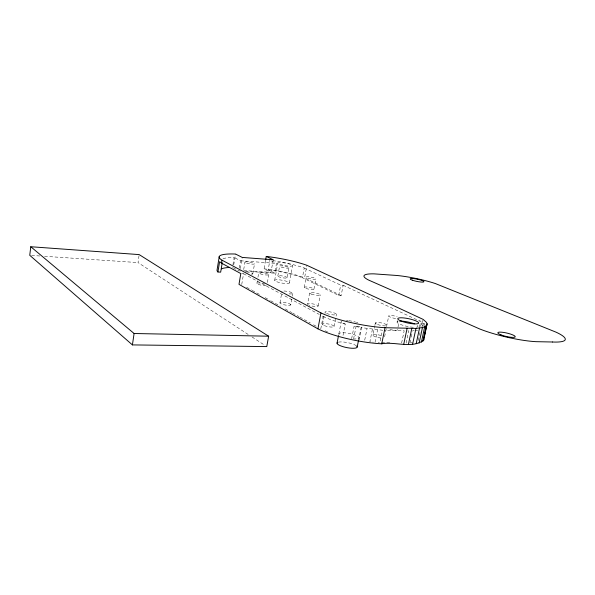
<?xml version="1.0" encoding="UTF-8"?>
<svg xmlns="http://www.w3.org/2000/svg" width="595" height="595" viewBox="0 0 595 595"><rect width="100%" height="100%" fill="white"/><g stroke="black" fill="none" stroke-linecap="round" stroke-linejoin="round"><path stroke-width="0.45" stroke-dasharray="2.98 2.23" d="M248.16 334.442L138.018 262.588L139.052 255.486M232.942 264.701L234.147 257.494L233.679 257.479A37.225 6.627 9.9 0 0 222.21 259.331M233.731 264.916L235.553 254.043M239.294 268.07L240.521 260.774L234.147 257.494M240.358 268.561L242.239 257.427M243.705 269.542L244.954 262.216M241.734 284.507L243.563 273.737L241.726 273.626M252.808 273.767L254.541 263.719M256.891 283.391L257.352 280.751M257.962 277.24L258.721 272.845M273.202 259.77L270.978 272.339L264.083 268.843L265.638 259.978M271.536 260.997L276.511 263.414L274.771 273.187L268.181 269.855L269.877 260.193M267.4 282.491L268.791 274.6M274.674 280.334L277.753 263.005M277.858 275.954L279.62 266.054M279.955 302.81L282 291.446M287.184 277.805A4.775 0.885 10.2 0 0 280.684 275.738A4.775 0.885 10.2 0 0 279.687 277.106A4.775 0.885 10.2 0 0 287.184 277.805L288.969 267.906A4.782 0.833 10.2 0 0 282.447 265.883A4.782 0.833 10.2 0 0 281.465 267.162A4.782 0.833 10.2 0 0 288.969 267.906M289.415 282.952L292.554 265.653M290.769 304.878A5.511 1.175 10.2 0 0 283.041 302.372A5.511 1.175 10.2 0 0 282.275 304.305A5.511 1.175 10.2 0 0 290.769 304.878L292.212 297.017M292.368 296.146L292.844 293.521M304.216 268.003L340.697 285.117L343.144 285.265L341.143 295.551L338.696 295.425L302.424 277.724L304.216 268.003L301.896 267.2A37.098 6.53 10.2 0 0 273.291 260.677M341.143 295.551L304.588 277.783L306.894 265.303M304.246 287.445L306.142 277.203M309.631 293.008L307.548 304.149A5.4 1.131 10.6 0 1 314.086 304.164A5.4 1.131 10.6 0 1 317.529 306.447A5.4 1.131 10.6 0 1 309.214 305.25M313.959 289.058L315.878 278.824M318.161 305.971L320.266 294.852M320.779 328.849L323.137 316.495L319.887 314.755M322.52 324.305L324.498 313.944M338.696 295.425L340.697 285.117M334.085 326.372L336.42 314.309M338.845 333.936L341.277 321.501A10.316 2.283 11.2 0 0 344.222 323.71L345.241 324.082L342.779 336.614M351.615 338.733L354.107 326.179A10.316 2.283 11.2 0 0 361.232 325.844M353.556 339.15L356.055 326.596L354.107 326.179M358.54 340.236L361.529 325.301M359.06 340.199L361.574 327.652L382.377 330.21L379.818 342.668L378.212 342.564M364.705 340.199L367.055 328.552M372.411 329.288L369.867 341.813L373.296 342.162M380.778 338.005A5.943 1.361 11.7 0 1 372.901 334.963L374.671 326.298M374.85 325.435L375.378 322.84M375.014 342.341L377.565 329.846M386.542 326.633L388.743 315.96M384.601 336.763L386.564 327.228M397.073 322.178L397.423 320.519M398.003 327.131L399.305 320.906M401.595 343.032L404.169 330.79L384.191 330.255M406.11 343.114L408.691 330.909L405.983 330.842M409.962 342.973L411.071 337.767M411.257 336.896L412.365 331.69M422.822 326.134L423.395 323.457L419.817 321.107L420.174 319.463M419.289 327.525L420.248 323.063L423.395 323.457M420.583 326.462L421.156 323.769L420.248 323.063M418.27 340.474L420.286 331.065M422.413 322.691L422.941 320.214M421.974 326.923L422.361 325.115L421.156 323.769M423.967 326.179L424.726 322.661M415.86 330.522L417.668 330.195M410.795 342.884L412.447 342.705M412.551 330.82L414.202 330.671M232.02 267.4L232.489 267.408M381.633 342.705L391.614 342.869M31.602 255.434L39.932 255.991M44.558 256.304L138.018 262.588M243.705 270.517L270.978 272.339M240.67 270.933L238.826 270.807L233.285 267.832M245.281 271.238L274.771 273.187M240.521 260.774L276.511 263.414M268.181 269.855L271.588 270.331A37.009 6.932 10.1 0 1 300.111 276.898L302.424 277.724M356.055 326.596L361.574 327.652M323.137 316.495L326.692 318.057A46.544 9.892 11.3 0 0 345.241 324.082M343.144 285.265L419.817 321.107M243.563 273.737L319.076 314.316M246.568 287.221L251.41 289.936M252.213 290.39L261.086 295.365M265.125 297.634L269.959 300.349M270.77 300.795L280.446 306.224M285.288 308.939L291.743 312.561M292.547 313.015L299.002 316.629M299.806 317.083L310.293 322.966M313.52 324.773L316.748 326.588M252.042 336.978L264.448 345.07M264.083 268.843A39.925 7.475 10.1 0 1 304.588 277.783M339.172 334.635A10.286 2.425 11.3 0 1 345.524 332.888A10.286 2.425 11.3 0 1 358.093 336.525A10.286 2.425 11.3 0 1 354.07 338.942M338.443 342.162A10.264 2.521 11.3 0 1 348.425 342.794A10.264 2.521 11.3 0 1 356.822 346.223M327.518 331.757A46.41 10.487 11.3 0 1 325.086 330.783M397.289 329.444A5.66 1.235 11.8 0 1 394.545 330.299A5.66 1.235 11.8 0 1 387.851 328.723M372.901 334.963A5.943 1.361 11.7 0 1 382.295 335.93M308.336 304.863A5.4 1.131 10.6 0 1 307.771 304.484M246.516 271.908A4.864 0.907 9.8 0 1 252.332 273.35A4.864 0.907 9.8 0 1 250.681 274.243M266.218 285.511A5.095 1.004 9.9 0 1 259.316 284.7A5.095 1.004 9.9 0 1 257.613 283.012A5.095 1.004 9.9 0 1 264.515 283.83M346.35 320.46A10.316 2.283 11.2 0 1 347.934 320.586M348.767 320.683A10.316 2.283 11.2 0 1 355.594 322.103M356.375 322.341A10.316 2.283 11.2 0 1 357.826 322.84M283.934 291.014A5.526 1.108 10.3 0 1 292.614 293.052A5.526 1.108 10.3 0 1 286.954 293.528M395.615 318.518A5.675 1.16 11.8 0 1 388.803 315.826A5.675 1.16 11.8 0 1 397.185 316.666M417.378 325.435A10.665 2.224 12 0 1 415.384 327.272M413.317 327.25A10.665 2.224 12 0 1 400.561 324.476A10.665 2.224 12 0 1 398.211 321.263M324.297 325.606A5.883 1.346 10.9 0 0 333.914 326.7A5.883 1.346 10.9 0 0 326.692 323.739A5.883 1.346 10.9 0 0 324.297 325.606M305.927 288.419A4.946 0.952 10.6 0 0 313.885 289.296A4.946 0.952 10.6 0 0 307.511 287.058A4.946 0.952 10.6 0 0 305.927 288.419M326.618 313.468A5.898 1.272 10.9 0 0 336.257 314.614A5.898 1.272 10.9 0 0 328.998 311.735A5.898 1.272 10.9 0 0 326.618 313.468M377.528 324.491A5.957 1.279 11.6 0 0 386.921 325.495A5.957 1.279 11.6 0 0 378.985 322.535A5.957 1.279 11.6 0 0 377.528 324.491M311.349 294.086A5.415 1.064 10.6 0 0 320.14 295.113A5.415 1.064 10.6 0 0 313.357 292.614A5.415 1.064 10.6 0 0 311.349 294.086M307.831 278.133A4.961 0.892 10.6 0 0 315.804 279.055A4.961 0.892 10.6 0 0 309.4 276.868A4.961 0.892 10.6 0 0 307.831 278.133M246.59 263.102A4.872 0.855 9.8 0 0 254.459 263.935A4.872 0.855 9.8 0 0 248.189 261.889A4.872 0.855 9.8 0 0 246.59 263.102M260.141 273.782A5.11 0.945 10 0 0 268.598 274.816A5.11 0.945 10 0 0 262.529 272.592A5.11 0.945 10 0 0 260.141 273.782M279.858 264.321A7.519 1.287 10.3 0 0 292.279 265.943A7.519 1.287 10.3 0 0 283.309 262.752A7.519 1.287 10.3 0 0 279.858 264.321M276.757 281.747A7.49 1.428 10.2 0 0 289.14 283.279A7.49 1.428 10.2 0 0 280.238 279.94A7.49 1.428 10.2 0 0 276.757 281.747"/><path stroke-width="0.89" d="M222.233 262.7L220.671 272.153L217.919 271.975L219.614 261.636L221.511 263.139L240.811 273.566L238.982 284.358L317.923 328.849A49.928 11.283 11.3 0 0 381.722 343.798C394.708 341.299 412.35 349.005 423.714 340.124L427.076 323.673L426.429 322.334L423.119 319.389L306.894 265.303A40.044 6.924 10.2 0 0 266.255 256.43L265.638 259.978M423.714 340.124L423.804 338.815M30.776 246.732L29.75 255.307L132.417 344.907L266.776 346.588L268.635 336.205L139.178 254.601L30.776 246.732L134.091 333.505L268.635 336.205M132.417 344.907L134.091 333.505M219.258 256.557L217.108 269.691A40.096 7.594 9.9 0 0 217.458 271.469L217.919 271.975M221.511 263.139L221.995 260.164A40.215 7.028 10 0 1 235.553 254.043L242.239 257.427L273.202 259.77L266.255 256.43M317.923 328.849L320.95 312.925L221.995 260.164M337.045 343.181L338.518 335.617M357.193 346.952L358.54 340.236M381.722 343.798L385.039 327.719L415.964 328.403L422.457 327.57L424.689 326.856L427.002 324.885M403.76 344.148L407.099 328.351M408.453 344.222L411.799 328.485M412.625 344.066L415.964 328.403M416.195 343.679L419.535 328.09M419.125 343.077L422.457 327.57M421.364 342.274L424.689 326.856M422.904 341.285L426.206 325.956M423.997 337.923L427.076 323.673M385.039 327.719A50.114 10.457 11.3 0 1 320.95 312.925M356.822 346.223A10.264 2.521 11.3 0 1 347.123 347.666A10.264 2.521 11.3 0 1 337.41 342.586M221.481 268.888A37.135 7.036 9.9 0 1 229.224 267.482M400.376 321.077A10.665 2.224 12 0 1 414.365 323.858M552.614 342.006L535.991 341.671A44.008 8.218 13.1 0 1 479.458 328.864L368.907 280.2A35.395 5.905 11.5 0 1 374.054 273.864L397.058 275.492A35.157 5.771 11.7 0 1 435.406 283.57L555.931 332.122A41.3 7.564 13.2 0 1 552.614 342.006M412.305 280.171A7.036 1.123 11.7 0 0 423.781 281.926A7.036 1.123 11.7 0 0 415.176 278.817A7.036 1.123 11.7 0 0 412.305 280.171M500.975 334.881A8.962 1.733 13.1 0 0 515.136 336.971A8.962 1.733 13.1 0 0 503.437 332.404A8.962 1.733 13.1 0 0 500.975 334.881M401.372 321.159A10.673 2.187 11.9 0 0 418.478 323.353A10.673 2.187 11.9 0 0 404.779 318.05A10.673 2.187 11.9 0 0 401.372 321.159"/></g></svg>
